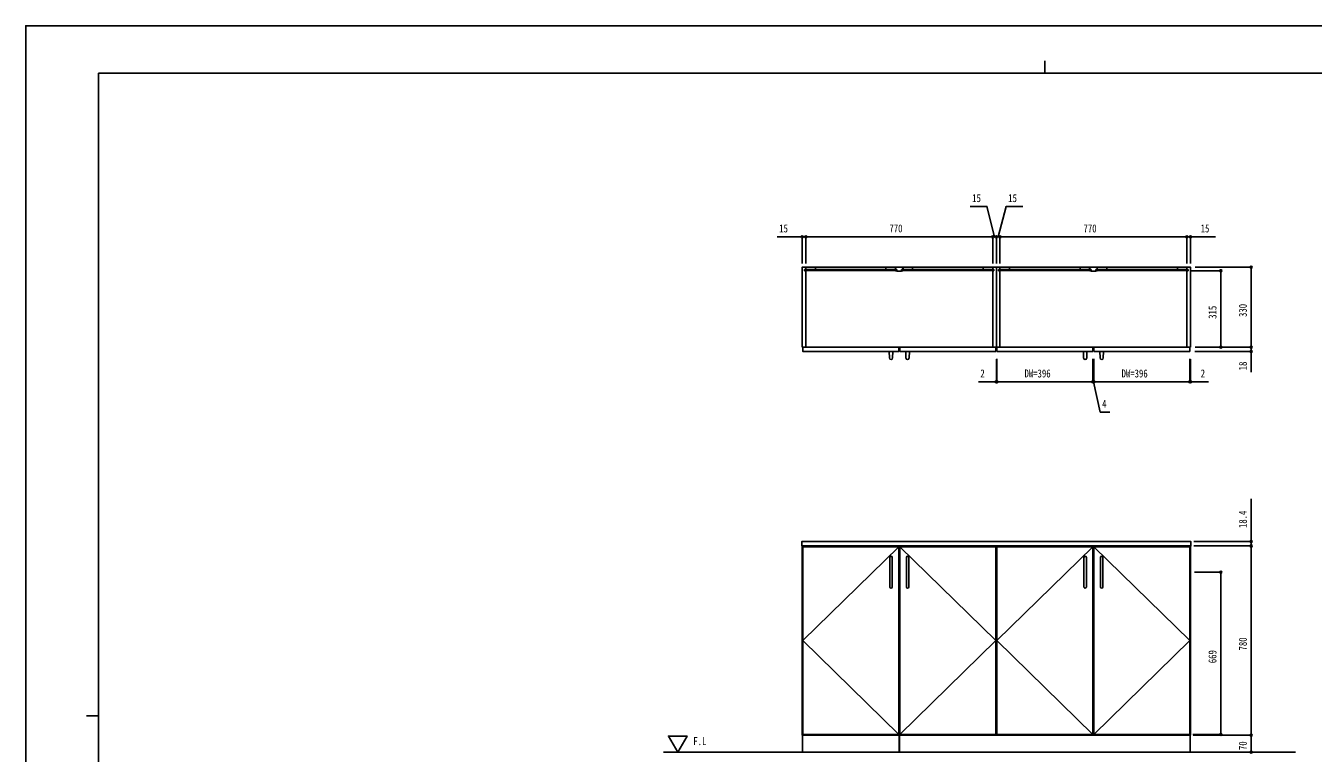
# Model space of a CAD drawing. Units: millimetres, scale not verified. Extents: x -4205 to 4205, y -2970 to 2970.
# Drawn here: x -4205 to 1101, y -30 to 2970 of the extents above; entities that cross this region are included whole.
import ezdxf
from ezdxf.enums import TextEntityAlignment as Align

# ---------------------------------------------------------------- set-up
doc = ezdxf.new("R2010")
doc.units = ezdxf.units.MM
doc.header["$LTSCALE"] = 20
for name, color, linetype in [('0-1_USER1', 3, 'Continuous'), ('0-3_YKK_12', 2, 'Continuous'), ('0-4_YKK_13', 4, 'Continuous'), ('0-5_YKK_D', 6, 'Continuous'), ('0-6_YKK_ZWAK', 7, 'Continuous'), ('0-7_YSS_K', 3, 'Continuous')]:
    doc.layers.add(name, color=color, linetype=linetype)
doc.styles.add('ＭＳ ゴシック', font='')
doc.styles.get('ＭＳ ゴシック').set_extended_font_data('MS Gothic')

msp = doc.modelspace()

# ---------------------------------------------------------------- linework, layer by layer
at = {"layer": '0-3_YKK_12'}
for p, q in [((-995.98, 1965), (-990.48, 1965)), ((-995.98, 1960), (-995.98, 1965)), ((-990.48, 1965), (-990.48, 1975)), ((-950.98, 1975), (-659.98, 1975)), ((-619.98, 1975), (-589.98, 1975)), ((-619.98, 1975), (-619.98, 1965)), ((-619.98, 1965), (-614.48, 1965)), ((-614.48, 1965), (-614.48, 1960)), ((-595.48, 1965), (-589.98, 1965)), ((-595.48, 1965), (-595.48, 1960)), ((-589.98, 1975), (-589.98, 1965)), ((-258.98, 1975), (-549.98, 1975)), ((-219.98, 1975), (-219.98, 1965)), ((-219.98, 1965), (-214.98, 1965)), ((-214.98, 1965), (-214.98, 1960)), ((-195.98, 1965), (-190.48, 1965)), ((-195.98, 1960), (-195.98, 1965)), ((-190.48, 1965), (-190.48, 1975)), ((-150.98, 1975), (140.02, 1975)), ((180.02, 1975), (210.02, 1975)), ((180.02, 1975), (180.02, 1965)), ((180.02, 1965), (185.52, 1965)), ((185.52, 1965), (185.52, 1960)), ((204.52, 1965), (210.02, 1965)), ((204.52, 1965), (204.52, 1960)), ((210.02, 1975), (210.02, 1965)), ((541.02, 1975), (250.02, 1975)), ((580.02, 1975), (580.02, 1965)), ((580.02, 1965), (585.02, 1965)), ((585.02, 1965), (585.02, 1960)), ((-995.98, 1960), (-990.48, 1960)), ((-989.98, 1645), (-989.98, 1960)), ((-619.98, 1960), (-614.48, 1960)), ((-619.98, 1960), (-619.98, 1959)), ((-619.98, 1959), (-614.48, 1958)), ((-614.48, 1958), (-595.48, 1958)), ((-595.48, 1960), (-589.98, 1960)), ((-595.48, 1958), (-589.98, 1959)), ((-589.98, 1960), (-589.98, 1959)), ((-219.98, 1960), (-219.98, 1645)), ((-219.98, 1960), (-214.98, 1960)), ((-195.98, 1960), (-190.48, 1960)), ((-189.98, 1645), (-189.98, 1960)), ((180.02, 1960), (185.52, 1960)), ((180.02, 1960), (180.02, 1959)), ((180.02, 1959), (185.52, 1958)), ((185.52, 1958), (204.52, 1958)), ((204.52, 1960), (210.02, 1960)), ((204.52, 1958), (210.02, 1959)), ((210.02, 1960), (210.02, 1959)), ((580.02, 1960), (580.02, 1645)), ((580.02, 1960), (585.02, 1960))]:
    msp.add_line(p, q, dxfattribs=at)
for points in [[(-204.98, 1645), (-1004.98, 1645), (-1004.98, 1975), (-204.98, 1975)], [(-994.98, 1960.5), (-615.98, 1960.5), (-615.98, 1964.5), (-994.98, 1964.5)], [(-989.98, 1964.5), (-950.98, 1964.5), (-950.98, 1975), (-989.98, 1975)], [(-620.98, 1964.5), (-659.98, 1964.5), (-659.98, 1975), (-620.98, 1975)], [(-214.98, 1960.5), (-593.98, 1960.5), (-593.98, 1964.5), (-214.98, 1964.5)], [(-588.98, 1964.5), (-549.98, 1964.5), (-549.98, 1975), (-588.98, 1975)], [(-219.98, 1964.5), (-258.98, 1964.5), (-258.98, 1975), (-219.98, 1975)], [(595.02, 1645), (-204.98, 1645), (-204.98, 1975), (595.02, 1975)], [(-194.98, 1960.5), (184.02, 1960.5), (184.02, 1964.5), (-194.98, 1964.5)], [(-189.98, 1964.5), (-150.98, 1964.5), (-150.98, 1975), (-189.98, 1975)], [(179.02, 1964.5), (140.02, 1964.5), (140.02, 1975), (179.02, 1975)], [(585.02, 1960.5), (206.02, 1960.5), (206.02, 1964.5), (585.02, 1964.5)], [(211.02, 1964.5), (250.02, 1964.5), (250.02, 1975), (211.02, 1975)], [(580.02, 1964.5), (541.02, 1964.5), (541.02, 1975), (580.02, 1975)], [(-606.98, 1627), (-1002.98, 1627), (-1002.98, 1645), (-606.98, 1645)], [(-206.98, 1627), (-602.98, 1627), (-602.98, 1645), (-206.98, 1645)], [(193.02, 1627), (-202.98, 1627), (-202.98, 1645), (193.02, 1645)], [(593.02, 1627), (197.02, 1627), (197.02, 1645), (593.02, 1645)], [(-1006.73, 825), (596.77, 825), (596.77, 843.4), (-1006.73, 843.4)], [(-1004.98, 45), (-204.98, 45), (-204.98, 825), (-1004.98, 825)], [(-1002.98, 48), (-606.98, 48), (-606.98, 822), (-1002.98, 822)], [(-206.98, 48), (-602.98, 48), (-602.98, 822), (-206.98, 822)], [(-204.98, 45), (595.02, 45), (595.02, 825), (-204.98, 825)], [(-202.98, 48), (193.02, 48), (193.02, 822), (-202.98, 822)], [(593.02, 48), (197.02, 48), (197.02, 822), (593.02, 822)], [(-1003.98, -25), (-604.98, -25), (-604.98, 45), (-1003.98, 45)], [(594.02, -25), (-603.98, -25), (-603.98, 45), (594.02, 45)]]:
    msp.add_lwpolyline(points, close=True, dxfattribs=at)
for points in [[(-606.98, 822), (-1002.98, 435), (-606.98, 48)], [(-602.98, 48), (-206.98, 435), (-602.98, 822)], [(193.02, 822), (-202.98, 435), (193.02, 48)], [(197.02, 48), (593.02, 435), (197.02, 822)]]:
    msp.add_lwpolyline(points, dxfattribs=at)
at = {"layer": '0-4_YKK_13'}
for p, q in [((-631.48, 1627), (-632.48, 1600.26)), ((-563.48, 1627), (-564.48, 1600.26)), ((168.52, 1627), (167.52, 1600.26)), ((236.52, 1627), (235.52, 1600.26)), ((-643.98, 778.16), (-643.98, 655.84)), ((-633.98, 778.16), (-633.98, 655.84)), ((-575.98, 778.16), (-575.98, 655.84)), ((-565.98, 778.16), (-565.98, 655.84)), ((156.02, 778.16), (156.02, 655.84)), ((166.02, 778.16), (166.02, 655.84)), ((224.02, 778.16), (224.02, 655.84)), ((234.02, 778.16), (234.02, 655.84))]:
    msp.add_line(p, q, dxfattribs=at)
for points in [[(-631.48, 1627), (-646.48, 1627), (-645.48, 1600.26)], [(-563.48, 1627), (-578.48, 1627), (-577.48, 1600.26)], [(168.52, 1627), (153.52, 1627), (154.52, 1600.26)], [(236.52, 1627), (221.52, 1627), (222.52, 1600.26)]]:
    msp.add_lwpolyline(points, dxfattribs=at)
for centre, radius, start, end in [((-638.98, 1600.5), 6.5, 182.15118, 357.84882), ((-570.98, 1600.5), 6.5, 182.15118, 357.84882), ((161.02, 1600.5), 6.5, 182.15118, 357.84882), ((229.02, 1600.5), 6.5, 182.15118, 357.84882), ((-638.98, 777.46), 5.05, 8.0102, 171.9898), ((-570.98, 777.46), 5.05, 8.0102, 171.9898), ((161.02, 777.46), 5.05, 8.0102, 171.9898), ((229.02, 777.46), 5.05, 8.0102, 171.9898), ((-638.98, 656.54), 5.05, 188.0102, 351.9898), ((-570.98, 656.54), 5.05, 188.0102, 351.9898), ((161.02, 656.54), 5.05, 188.0102, 351.9898), ((229.02, 656.54), 5.05, 188.0102, 351.9898)]:
    msp.add_arc(centre, radius, start, end, dxfattribs=at)
at = {"layer": '0-5_YKK_D'}
for p, q in [((-1004.98, 2100), (-1107.78, 2100)), ((-1004.98, 1990), (-1004.98, 2101)), ((-989.98, 2100), (-1004.98, 2100)), ((-989.98, 1990), (-989.98, 2101)), ((-989.98, 1990), (-989.98, 2101)), ((-989.98, 2100), (-972.98, 2100)), ((-219.98, 2100), (-989.98, 2100)), ((-219.98, 2100), (-236.98, 2100)), ((-204.98, 2100), (-221.98, 2100)), ((-219.98, 1990), (-219.98, 2101)), ((-219.98, 1990), (-219.98, 2101)), ((-204.98, 2100), (-219.98, 2100)), ((-204.98, 2100), (-219.98, 2100)), ((-204.98, 1990), (-204.98, 2101)), ((-204.98, 1990), (-204.98, 2101)), ((-204.98, 2100), (-189.98, 2100)), ((-204.98, 2100), (-189.98, 2100)), ((-204.98, 2100), (-187.98, 2100)), ((-189.98, 1990), (-189.98, 2101)), ((-189.98, 1990), (-189.98, 2101)), ((-189.98, 2100), (-172.98, 2100)), ((580.02, 2100), (-189.98, 2100)), ((580.02, 2100), (563.02, 2100)), ((580.02, 1990), (580.02, 2101)), ((580.02, 1990), (580.02, 2101)), ((580.02, 2100), (595.02, 2100)), ((595.02, 1990), (595.02, 2101)), ((595.02, 2100), (697.82, 2100)), ((614.52, 1975), (846.02, 1975)), ((845.02, 1645), (845.02, 1975)), ((599.52, 1960), (721.02, 1960)), ((720.02, 1645), (720.02, 1960)), ((614.52, 1645), (846.02, 1645)), ((614.52, 1645), (846.02, 1645)), ((614.52, 1645), (721.02, 1645)), ((-204.98, 1595.63), (-204.98, 1501)), ((-202.98, 1596.63), (-202.98, 1501)), ((-202.98, 1595.63), (-202.98, 1501)), ((193.02, 1596.63), (193.02, 1501)), ((193.02, 1596.63), (193.02, 1501)), ((197.02, 1596.63), (197.02, 1501)), ((197.02, 1596.63), (197.02, 1501)), ((593.02, 1596.63), (593.02, 1501)), ((593.02, 1595.63), (593.02, 1501)), ((595.02, 1595.63), (595.02, 1501)), ((612.52, 1627), (846.02, 1627)), ((-204.98, 1502), (-278.98, 1502)), ((-202.98, 1502), (-204.98, 1502)), ((-202.98, 1502), (193.02, 1502)), ((-202.98, 1502), (-185.98, 1502)), ((193.02, 1502), (176.02, 1502)), ((197.02, 1502), (193.02, 1502)), ((197.02, 1502), (193.02, 1502)), ((197.02, 1502), (214.02, 1502)), ((593.02, 1502), (197.02, 1502)), ((593.02, 1502), (576.02, 1502)), ((593.02, 1502), (595.02, 1502)), ((595.02, 1502), (669.02, 1502)), ((845.02, 1019.82), (845.02, 843.4)), ((609.15, 843.4), (846.02, 843.4)), ((609.15, 825), (846.02, 825)), ((609.15, 825), (846.02, 825)), ((845.02, 825), (845.02, 843.4)), ((845.02, 825), (845.02, 45)), ((612.02, 717), (721.02, 717)), ((720.02, 48), (720.02, 717)), ((605.02, 48), (721.02, 48)), ((606.4, 45), (846.02, 45)), ((606.4, 45), (846.02, 45)), ((845.02, 45), (845.02, -25))]:
    msp.add_line(p, q, dxfattribs=at)
for points in [[(-212.48, 2100), (-243.78, 2225), (-312.58, 2225)], [(-197.48, 2100), (-163.98, 2225), (-95.18, 2225)], [(845.02, 1645), (845.02, 1627), (845.02, 1541.2)], [(195.02, 1502), (223.02, 1377), (263.02, 1377)]]:
    msp.add_lwpolyline(points, dxfattribs=at)
for centre in [(-1004.98, 2100), (-989.98, 2100), (-989.98, 2100), (-219.98, 2100), (-219.98, 2100), (-204.98, 2100), (-204.98, 2100), (-189.98, 2100), (-189.98, 2100), (580.02, 2100), (580.02, 2100), (595.02, 2100), (720.02, 1960), (845.02, 1975), (720.02, 1645), (845.02, 1645), (845.02, 1645), (845.02, 1627), (-204.98, 1502), (-202.98, 1502), (-202.98, 1502), (193.02, 1502), (193.02, 1502), (197.02, 1502), (197.02, 1502), (593.02, 1502), (593.02, 1502), (595.02, 1502), (845.02, 843.4), (845.02, 825), (845.02, 825), (720.02, 717), (720.02, 48), (845.02, 45), (845.02, 45), (845.02, -25)]:
    msp.add_circle(centre, 4.25, dxfattribs=at)
at = {"layer": '0-6_YKK_ZWAK'}
for p, q in [((-4.98, 2825), (-4.98, 2775)), ((3895.02, 2775), (-3904.98, 2775)), ((-3904.98, -2525), (-3904.98, 2775)), ((-3954.98, 125), (-3904.98, 125))]:
    msp.add_line(p, q, dxfattribs=at)
msp.add_lwpolyline([(-4205, -2970), (4205, -2970), (4205, 2970), (-4205, 2970)], close=True, dxfattribs=at)
at = {"layer": '0-7_YSS_K'}
msp.add_line((1027.56, -25), (-1577.35, -25), dxfattribs=at)
msp.add_lwpolyline([(-1518, -25), (-1479.84, 41.11), (-1556.17, 41.11)], close=True, dxfattribs=at)

# ---------------------------------------------------------------- texts
at = {"layer": '0-1_USER1', "style": 'ＭＳ ゴシック', "width": 0.8}
msp.add_text('F.L', height=32.99, dxfattribs=at).set_placement((-1454, -6), align=Align.BOTTOM_LEFT)
at = {"layer": '0-5_YKK_D', "style": 'ＭＳ ゴシック', "width": 0.8}
for s, p in [('15', (-304.58, 2233)), ('15', (-155.98, 2233)), ('15', (-1099.78, 2108)), ('770', (-645.78, 2108)), ('770', (154.22, 2108)), ('15', (637.02, 2108)), ('2', (-270.98, 1510)), ('DW=396', (-88.98, 1510)), ('DW=396', (311.02, 1510)), ('2', (637.02, 1510)), ('4', (231.02, 1385))]:
    msp.add_text(s, height=32.99, dxfattribs=at).set_placement(p, align=Align.BOTTOM_LEFT)
for s, p in [('315', (712.02, 1761.7)), ('330', (837.02, 1769.2)), ('18', (837.02, 1549.2)), ('18.4', (837.02, 899.02)), ('780', (837.02, 394.2)), ('669', (712.02, 341.7)), ('70', (837.02, -16.4))]:
    msp.add_text(s, height=32.99, rotation=90, dxfattribs=at).set_placement(p, align=Align.BOTTOM_LEFT)

doc.saveas('drawing.dxf')
